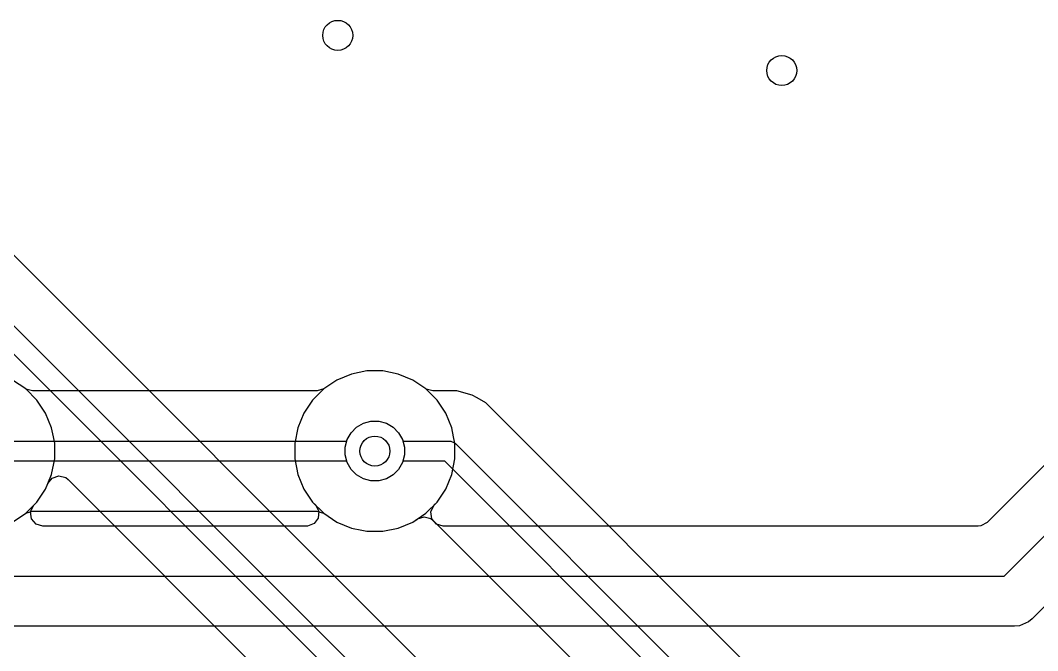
# Model space of a CAD drawing. Header units: inches. Extents: x 6.57 to 9.79, y -8.72 to -3.17.
# Drawn here: x 9.0731 to 9.4734, y -8.3856 to -8.1376 of the extents above; entities that cross this region are included whole.
import ezdxf

# ---------------------------------------------------------------- set-up
doc = ezdxf.new("R2010")
doc.units = ezdxf.units.IN
doc.header["$MEASUREMENT"] = 0
doc.layers.add('In1.Cu', color=91, linetype='CONTINUOUS', true_color=0x7fc87f)

msp = doc.modelspace()

# ---------------------------------------------------------------- linework, layer by layer
at = {"layer": 'In1.Cu', "linetype": 'CONTINUOUS'}
for p, q in [((9.25293, -8.41241), (9.01345, -8.17293)), ((8.99231, -8.17966), (9.24137, -8.42871)), ((9.23465, -8.43313), (8.98559, -8.18407)), ((9.57619, -8.21246), (9.45348, -8.33516)), ((9.46021, -8.3563), (9.59732, -8.21919)), ((9.61413, -8.23022), (9.47125, -8.3731)), ((9.20341, -8.27678), (9.19767, -8.27916)), ((9.20341, -8.27678), (9.19767, -8.27916)), ((9.20341, -8.27678), (9.19767, -8.27916)), ((9.20341, -8.27678), (9.19767, -8.27916)), ((9.20949, -8.27557), (9.20341, -8.27678)), ((9.20949, -8.27557), (9.20341, -8.27678)), ((9.20949, -8.27557), (9.20341, -8.27678)), ((9.20949, -8.27557), (9.20341, -8.27678)), ((9.20341, -8.27678), (9.20341, -8.27678)), ((9.20341, -8.27678), (9.20341, -8.27678)), ((9.20341, -8.27678), (9.20341, -8.27678)), ((9.20341, -8.27678), (9.20341, -8.27678)), ((9.2157, -8.27557), (9.20949, -8.27557)), ((9.20949, -8.27557), (9.20949, -8.27557)), ((9.2157, -8.27557), (9.20949, -8.27557)), ((9.20949, -8.27557), (9.20949, -8.27557)), ((9.2157, -8.27557), (9.20949, -8.27557)), ((9.20949, -8.27557), (9.20949, -8.27557)), ((9.2157, -8.27557), (9.20949, -8.27557)), ((9.20949, -8.27557), (9.20949, -8.27557)), ((9.22179, -8.27678), (9.2157, -8.27557)), ((9.2157, -8.27557), (9.2157, -8.27557)), ((9.22179, -8.27678), (9.2157, -8.27557)), ((9.2157, -8.27557), (9.2157, -8.27557)), ((9.22179, -8.27678), (9.2157, -8.27557)), ((9.2157, -8.27557), (9.2157, -8.27557)), ((9.22179, -8.27678), (9.2157, -8.27557)), ((9.2157, -8.27557), (9.2157, -8.27557)), ((9.22753, -8.27916), (9.22179, -8.27678)), ((9.22179, -8.27678), (9.22179, -8.27678)), ((9.22753, -8.27916), (9.22179, -8.27678)), ((9.22179, -8.27678), (9.22179, -8.27678)), ((9.22753, -8.27916), (9.22179, -8.27678)), ((9.22179, -8.27678), (9.22179, -8.27678)), ((9.22753, -8.27916), (9.22179, -8.27678)), ((9.22179, -8.27678), (9.22179, -8.27678)), ((9.07521, -8.28261), (9.07005, -8.27916)), ((9.07521, -8.28261), (9.07005, -8.27916)), ((9.07523, -8.28262), (9.07005, -8.27916)), ((9.19767, -8.27916), (9.19249, -8.28262)), ((9.19767, -8.27916), (9.19251, -8.28261)), ((9.19767, -8.27916), (9.19251, -8.28261)), ((9.19767, -8.27916), (9.19251, -8.28261)), ((9.19767, -8.27916), (9.19767, -8.27916)), ((9.19767, -8.27916), (9.19767, -8.27916)), ((9.19767, -8.27916), (9.19767, -8.27916)), ((9.19767, -8.27916), (9.19767, -8.27916)), ((9.23269, -8.28261), (9.22753, -8.27916)), ((9.22753, -8.27916), (9.22753, -8.27916)), ((9.23271, -8.28262), (9.22753, -8.27916)), ((9.22753, -8.27916), (9.22753, -8.27916)), ((9.23269, -8.28261), (9.22753, -8.27916)), ((9.22753, -8.27916), (9.22753, -8.27916)), ((9.23269, -8.28261), (9.22753, -8.27916)), ((9.22753, -8.27916), (9.22753, -8.27916)), ((9.0796, -8.287), (9.07521, -8.28261)), ((9.07521, -8.28261), (9.07521, -8.28261)), ((9.0796, -8.287), (9.07521, -8.28261)), ((9.07521, -8.28261), (9.07521, -8.28261)), ((9.0753, -8.28267), (9.07523, -8.28262)), ((9.07794, -8.28344), (9.0753, -8.28267)), ((9.18977, -8.28344), (9.07794, -8.28344)), ((9.19251, -8.28261), (9.18812, -8.287)), ((9.19251, -8.28261), (9.18812, -8.287)), ((9.19251, -8.28261), (9.18812, -8.287)), ((9.18986, -8.28344), (9.18977, -8.28344)), ((9.19249, -8.28262), (9.18986, -8.28344)), ((9.19251, -8.28261), (9.19251, -8.28261)), ((9.19251, -8.28261), (9.19251, -8.28261)), ((9.19251, -8.28261), (9.19251, -8.28261)), ((9.23708, -8.287), (9.23269, -8.28261)), ((9.23269, -8.28261), (9.23269, -8.28261)), ((9.23708, -8.287), (9.23269, -8.28261)), ((9.23269, -8.28261), (9.23269, -8.28261)), ((9.23708, -8.287), (9.23269, -8.28261)), ((9.23269, -8.28261), (9.23269, -8.28261)), ((9.23278, -8.28267), (9.23271, -8.28262)), ((9.23542, -8.28344), (9.23278, -8.28267)), ((9.23832, -8.28344), (9.23542, -8.28344)), ((9.23862, -8.28344), (9.23832, -8.28344)), ((9.23832, -8.28344), (9.23832, -8.28344)), ((9.24484, -8.28344), (9.23862, -8.28344)), ((9.25086, -8.28506), (9.24484, -8.28344)), ((9.25283, -8.2862), (9.25086, -8.28506)), ((9.08305, -8.29216), (9.0796, -8.287)), ((9.0796, -8.287), (9.0796, -8.287)), ((9.08305, -8.29216), (9.0796, -8.287)), ((9.0796, -8.287), (9.0796, -8.287)), ((9.18812, -8.287), (9.18467, -8.29216)), ((9.18812, -8.287), (9.18467, -8.29216)), ((9.18812, -8.287), (9.18467, -8.29216)), ((9.18812, -8.287), (9.18812, -8.287)), ((9.18812, -8.287), (9.18812, -8.287)), ((9.18812, -8.287), (9.18812, -8.287)), ((9.24053, -8.29216), (9.23708, -8.287)), ((9.23708, -8.287), (9.23708, -8.287)), ((9.24053, -8.29216), (9.23708, -8.287)), ((9.23708, -8.287), (9.23708, -8.287)), ((9.24053, -8.29216), (9.23708, -8.287)), ((9.23708, -8.287), (9.23708, -8.287)), ((9.25625, -8.28817), (9.25283, -8.2862)), ((9.25283, -8.2862), (9.25283, -8.2862)), ((9.25283, -8.2862), (9.25283, -8.2862)), ((9.26093, -8.29285), (9.25625, -8.28817)), ((9.25625, -8.28817), (9.25625, -8.28817)), ((9.08542, -8.29789), (9.08305, -8.29216)), ((9.08305, -8.29216), (9.08305, -8.29216)), ((9.08542, -8.29789), (9.08305, -8.29216)), ((9.08305, -8.29216), (9.08305, -8.29216)), ((9.18467, -8.29216), (9.18229, -8.29789)), ((9.18467, -8.29216), (9.18229, -8.29789)), ((9.18467, -8.29216), (9.18229, -8.29789)), ((9.18467, -8.29216), (9.18467, -8.29216)), ((9.18467, -8.29216), (9.18467, -8.29216)), ((9.18467, -8.29216), (9.18467, -8.29216)), ((9.2429, -8.29789), (9.24053, -8.29216)), ((9.24053, -8.29216), (9.24053, -8.29216)), ((9.2429, -8.29789), (9.24053, -8.29216)), ((9.24053, -8.29216), (9.24053, -8.29216)), ((9.2429, -8.29789), (9.24053, -8.29216)), ((9.24053, -8.29216), (9.24053, -8.29216)), ((9.41869, -8.45061), (9.26093, -8.29285)), ((9.26093, -8.29285), (9.26093, -8.29285)), ((9.08612, -8.30142), (9.08542, -8.29789)), ((9.08542, -8.29789), (9.08542, -8.29789)), ((9.08612, -8.30142), (9.08542, -8.29789)), ((9.08542, -8.29789), (9.08542, -8.29789)), ((9.18229, -8.29789), (9.18108, -8.30398)), ((9.18229, -8.29789), (9.18108, -8.30398)), ((9.18229, -8.29789), (9.18108, -8.30398)), ((9.18229, -8.29789), (9.18229, -8.29789)), ((9.18229, -8.29789), (9.18229, -8.29789)), ((9.18229, -8.29789), (9.18229, -8.29789)), ((9.20323, -8.2999), (9.20541, -8.29772)), ((9.20323, -8.2999), (9.20541, -8.29772)), ((9.20323, -8.2999), (9.20541, -8.29772)), ((9.20323, -8.2999), (9.20541, -8.29772)), ((9.20541, -8.29772), (9.20808, -8.29617)), ((9.20541, -8.29772), (9.20808, -8.29617)), ((9.20541, -8.29772), (9.20808, -8.29617)), ((9.20541, -8.29772), (9.20808, -8.29617)), ((9.20808, -8.29617), (9.21106, -8.29538)), ((9.20808, -8.29617), (9.21106, -8.29538)), ((9.20808, -8.29617), (9.21106, -8.29538)), ((9.20808, -8.29617), (9.21106, -8.29538)), ((9.21106, -8.29538), (9.21414, -8.29538)), ((9.21106, -8.29538), (9.21414, -8.29538)), ((9.21106, -8.29538), (9.21414, -8.29538)), ((9.21106, -8.29538), (9.21414, -8.29538)), ((9.21414, -8.29538), (9.21712, -8.29617)), ((9.21414, -8.29538), (9.21712, -8.29617)), ((9.21414, -8.29538), (9.21712, -8.29617)), ((9.21414, -8.29538), (9.21712, -8.29617)), ((9.21712, -8.29617), (9.21979, -8.29772)), ((9.21712, -8.29617), (9.21979, -8.29772)), ((9.21712, -8.29617), (9.21979, -8.29772)), ((9.21712, -8.29617), (9.21979, -8.29772)), ((9.21979, -8.29772), (9.22197, -8.2999)), ((9.21979, -8.29772), (9.22197, -8.2999)), ((9.21979, -8.29772), (9.22197, -8.2999)), ((9.21979, -8.29772), (9.22197, -8.2999)), ((9.2436, -8.30142), (9.2429, -8.29789)), ((9.2429, -8.29789), (9.2429, -8.29789)), ((9.2436, -8.30142), (9.2429, -8.29789)), ((9.2429, -8.29789), (9.2429, -8.29789)), ((9.2436, -8.30142), (9.2429, -8.29789)), ((9.2429, -8.29789), (9.2429, -8.29789)), ((9.08663, -8.30398), (9.08612, -8.30142)), ((9.08663, -8.30398), (9.08612, -8.30142)), ((9.20169, -8.30257), (9.20323, -8.2999)), ((9.20169, -8.30257), (9.20323, -8.2999)), ((9.20169, -8.30257), (9.20323, -8.2999)), ((9.20169, -8.30257), (9.20323, -8.2999)), ((9.22197, -8.2999), (9.22351, -8.30257)), ((9.22197, -8.2999), (9.22351, -8.30257)), ((9.22197, -8.2999), (9.22351, -8.30257)), ((9.22197, -8.2999), (9.22351, -8.30257)), ((9.24411, -8.30398), (9.2436, -8.30142)), ((9.24411, -8.30398), (9.2436, -8.30142)), ((9.24411, -8.30398), (9.2436, -8.30142)), ((9.06619, -8.30315), (9.20153, -8.30315)), ((9.08663, -8.31019), (9.08663, -8.30398)), ((9.08663, -8.30398), (9.08663, -8.30398)), ((9.08663, -8.30398), (9.08663, -8.30398)), ((9.08663, -8.31019), (9.08663, -8.30398)), ((9.08663, -8.30398), (9.08663, -8.30398)), ((9.08663, -8.30398), (9.08663, -8.30398)), ((9.18108, -8.30398), (9.18108, -8.31019)), ((9.18108, -8.30398), (9.18108, -8.31019)), ((9.18108, -8.30398), (9.18108, -8.31019)), ((9.20089, -8.30554), (9.20169, -8.30257)), ((9.20089, -8.30554), (9.20169, -8.30257)), ((9.20089, -8.30554), (9.20169, -8.30257)), ((9.20089, -8.30863), (9.20089, -8.30554)), ((9.20089, -8.30863), (9.20089, -8.30554)), ((9.20089, -8.30863), (9.20089, -8.30554)), ((9.20153, -8.30315), (9.20169, -8.30257)), ((9.22351, -8.30257), (9.22431, -8.30554)), ((9.22351, -8.30257), (9.22367, -8.30315)), ((9.22351, -8.30257), (9.22431, -8.30554)), ((9.22351, -8.30257), (9.22431, -8.30554)), ((9.22367, -8.30315), (9.24173, -8.30315)), ((9.22431, -8.30554), (9.22431, -8.30863)), ((9.22431, -8.30554), (9.22431, -8.30863)), ((9.22431, -8.30554), (9.22431, -8.30863)), ((9.24173, -8.30315), (9.2425, -8.30323)), ((9.2425, -8.30323), (9.24392, -8.30381)), ((9.24392, -8.30381), (9.24452, -8.3043)), ((9.24411, -8.31019), (9.24411, -8.30398)), ((9.24411, -8.30398), (9.24411, -8.30398)), ((9.24411, -8.30398), (9.24411, -8.30398)), ((9.24411, -8.31019), (9.24411, -8.30398)), ((9.24411, -8.30398), (9.24411, -8.30398)), ((9.24411, -8.30398), (9.24411, -8.30398)), ((9.24411, -8.31019), (9.24411, -8.30398)), ((9.24411, -8.30398), (9.24411, -8.30398)), ((9.24411, -8.30398), (9.24411, -8.30398)), ((9.24452, -8.3043), (9.41717, -8.47695)), ((9.08542, -8.31628), (9.08663, -8.31019)), ((9.08542, -8.31628), (9.08663, -8.31019)), ((9.18108, -8.31019), (9.18229, -8.31628)), ((9.18108, -8.31019), (9.18229, -8.31628)), ((9.18108, -8.31019), (9.18229, -8.31628)), ((9.20169, -8.31161), (9.20089, -8.30863)), ((9.20169, -8.31161), (9.20089, -8.30863)), ((9.20169, -8.31161), (9.20089, -8.30863)), ((9.22431, -8.30863), (9.22351, -8.31161)), ((9.22431, -8.30863), (9.22351, -8.31161)), ((9.22431, -8.30863), (9.22351, -8.31161)), ((9.2429, -8.31628), (9.24411, -8.31019)), ((9.2429, -8.31628), (9.24411, -8.31019)), ((9.2429, -8.31628), (9.24411, -8.31019)), ((9.20153, -8.31102), (9.06619, -8.31102)), ((9.20169, -8.31161), (9.20153, -8.31102)), ((9.20323, -8.31428), (9.20169, -8.31161)), ((9.20323, -8.31428), (9.20169, -8.31161)), ((9.20323, -8.31428), (9.20169, -8.31161)), ((9.20323, -8.31428), (9.20169, -8.31161)), ((9.22351, -8.31161), (9.22197, -8.31428)), ((9.22351, -8.31161), (9.22197, -8.31428)), ((9.22351, -8.31161), (9.22197, -8.31428)), ((9.22351, -8.31161), (9.22197, -8.31428)), ((9.22367, -8.31102), (9.22351, -8.31161)), ((9.2401, -8.31102), (9.22367, -8.31102)), ((9.4116, -8.48252), (9.2401, -8.31102)), ((9.08305, -8.32201), (9.08542, -8.31628)), ((9.08305, -8.32201), (9.08542, -8.31628)), ((9.08395, -8.31984), (9.08567, -8.3177)), ((9.08567, -8.3177), (9.08828, -8.31683)), ((9.08828, -8.31683), (9.09095, -8.31751)), ((9.09095, -8.31751), (9.09191, -8.31826)), ((9.18229, -8.31628), (9.18229, -8.31628)), ((9.18229, -8.31628), (9.18467, -8.32201)), ((9.18229, -8.31628), (9.18229, -8.31628)), ((9.18229, -8.31628), (9.18467, -8.32201)), ((9.18229, -8.31628), (9.18229, -8.31628)), ((9.18229, -8.31628), (9.18467, -8.32201)), ((9.20541, -8.31646), (9.20323, -8.31428)), ((9.20541, -8.31646), (9.20323, -8.31428)), ((9.20541, -8.31646), (9.20323, -8.31428)), ((9.20541, -8.31646), (9.20323, -8.31428)), ((9.20808, -8.318), (9.20541, -8.31646)), ((9.20808, -8.318), (9.20541, -8.31646)), ((9.20808, -8.318), (9.20541, -8.31646)), ((9.20808, -8.318), (9.20541, -8.31646)), ((9.21106, -8.3188), (9.20808, -8.318)), ((9.21106, -8.3188), (9.20808, -8.318)), ((9.21106, -8.3188), (9.20808, -8.318)), ((9.21106, -8.3188), (9.20808, -8.318)), ((9.21712, -8.318), (9.21414, -8.3188)), ((9.21712, -8.318), (9.21414, -8.3188)), ((9.21712, -8.318), (9.21414, -8.3188)), ((9.21712, -8.318), (9.21414, -8.3188)), ((9.21979, -8.31646), (9.21712, -8.318)), ((9.21979, -8.31646), (9.21712, -8.318)), ((9.21979, -8.31646), (9.21712, -8.318)), ((9.21979, -8.31646), (9.21712, -8.318)), ((9.22197, -8.31428), (9.21979, -8.31646)), ((9.22197, -8.31428), (9.21979, -8.31646)), ((9.22197, -8.31428), (9.21979, -8.31646)), ((9.22197, -8.31428), (9.21979, -8.31646)), ((9.24053, -8.32201), (9.2429, -8.31628)), ((9.24053, -8.32201), (9.2429, -8.31628)), ((9.24053, -8.32201), (9.2429, -8.31628)), ((9.0796, -8.32718), (9.08305, -8.32201)), ((9.0796, -8.32718), (9.08305, -8.32201)), ((9.0796, -8.32718), (9.08305, -8.32201)), ((9.08305, -8.32201), (9.08395, -8.31984)), ((9.09191, -8.31826), (9.21351, -8.43986)), ((9.18467, -8.32201), (9.18467, -8.32202)), ((9.18467, -8.32201), (9.18467, -8.32202)), ((9.18467, -8.32201), (9.18467, -8.32202)), ((9.18467, -8.32202), (9.18812, -8.32718)), ((9.18467, -8.32202), (9.18812, -8.32718)), ((9.18467, -8.32202), (9.18812, -8.32718)), ((9.21414, -8.3188), (9.21106, -8.3188)), ((9.21414, -8.3188), (9.21106, -8.3188)), ((9.21414, -8.3188), (9.21106, -8.3188)), ((9.21414, -8.3188), (9.21106, -8.3188)), ((9.23708, -8.32718), (9.24053, -8.32201)), ((9.23708, -8.32718), (9.24053, -8.32201)), ((9.23708, -8.32718), (9.24053, -8.32201)), ((9.07521, -8.33157), (9.0796, -8.32718)), ((9.07521, -8.33157), (9.0796, -8.32718)), ((9.07713, -8.33102), (9.07828, -8.32852)), ((9.07828, -8.32852), (9.07851, -8.32826)), ((9.07851, -8.32826), (9.0796, -8.32718)), ((9.0796, -8.32718), (9.0796, -8.32718)), ((9.18812, -8.32718), (9.18812, -8.32718)), ((9.18812, -8.32718), (9.1892, -8.32826)), ((9.18812, -8.32718), (9.18812, -8.32718)), ((9.18812, -8.32718), (9.19251, -8.33157)), ((9.18812, -8.32718), (9.18812, -8.32718)), ((9.18812, -8.32718), (9.19251, -8.33157)), ((9.1892, -8.32826), (9.19052, -8.33067)), ((9.23269, -8.33157), (9.23708, -8.32718)), ((9.23269, -8.33157), (9.23708, -8.32718)), ((9.23461, -8.33102), (9.23576, -8.32852)), ((9.23576, -8.32852), (9.23599, -8.32826)), ((9.23599, -8.32826), (9.23708, -8.32718)), ((9.23708, -8.32718), (9.23708, -8.32718)), ((9.07005, -8.33502), (9.07521, -8.33157)), ((9.07005, -8.33502), (9.07521, -8.33157)), ((9.07127, -8.3342), (9.07523, -8.33155)), ((9.07523, -8.33155), (9.07786, -8.33073)), ((9.07753, -8.33374), (9.07713, -8.33102)), ((9.07933, -8.33582), (9.07753, -8.33374)), ((9.07786, -8.33073), (9.07794, -8.33073)), ((9.07794, -8.33073), (9.18977, -8.33073)), ((9.19032, -8.33342), (9.18868, -8.33562)), ((9.18977, -8.33073), (9.19241, -8.3315)), ((9.19052, -8.33067), (9.19032, -8.33342)), ((9.19241, -8.3315), (9.19249, -8.33155)), ((9.19249, -8.33155), (9.19767, -8.33502)), ((9.19251, -8.33157), (9.19251, -8.33157)), ((9.19251, -8.33157), (9.19767, -8.33502)), ((9.19251, -8.33157), (9.19251, -8.33157)), ((9.19251, -8.33157), (9.19767, -8.33502)), ((9.22753, -8.33502), (9.23269, -8.33157)), ((9.22753, -8.33502), (9.23269, -8.33157)), ((9.22753, -8.33502), (9.22941, -8.33376)), ((9.22941, -8.33376), (9.23204, -8.33293)), ((9.23204, -8.33293), (9.23469, -8.33366)), ((9.23501, -8.33374), (9.23461, -8.33102)), ((9.23469, -8.33366), (9.23557, -8.33436)), ((9.23681, -8.33582), (9.23501, -8.33374)), ((9.08197, -8.33659), (9.07933, -8.33582)), ((9.18575, -8.33659), (9.08197, -8.33659)), ((9.1861, -8.33658), (9.18575, -8.33659)), ((9.18868, -8.33562), (9.1861, -8.33658)), ((9.19767, -8.33502), (9.19767, -8.33502)), ((9.19767, -8.33502), (9.20341, -8.33739)), ((9.19767, -8.33502), (9.19767, -8.33502)), ((9.19767, -8.33502), (9.20341, -8.33739)), ((9.19767, -8.33502), (9.19767, -8.33502)), ((9.19767, -8.33502), (9.20341, -8.33739)), ((9.20341, -8.33739), (9.20341, -8.33739)), ((9.20341, -8.33739), (9.20744, -8.33819)), ((9.20341, -8.33739), (9.20341, -8.33739)), ((9.20341, -8.33739), (9.20744, -8.33819)), ((9.20341, -8.33739), (9.20341, -8.33739)), ((9.20341, -8.33739), (9.20744, -8.33819)), ((9.20744, -8.33819), (9.20949, -8.3386)), ((9.20744, -8.33819), (9.20949, -8.3386)), ((9.20744, -8.33819), (9.20949, -8.3386)), ((9.2157, -8.3386), (9.22179, -8.33739)), ((9.2157, -8.3386), (9.22179, -8.33739)), ((9.2157, -8.3386), (9.22179, -8.33739)), ((9.22179, -8.33739), (9.22753, -8.33502)), ((9.22179, -8.33739), (9.22753, -8.33502)), ((9.22179, -8.33739), (9.22753, -8.33502)), ((9.23557, -8.33436), (9.34261, -8.4414)), ((9.23945, -8.33659), (9.23681, -8.33582)), ((9.45003, -8.33659), (9.23945, -8.33659)), ((9.45106, -8.33648), (9.45003, -8.33659)), ((9.45348, -8.33516), (9.45106, -8.33648)), ((9.20949, -8.3386), (9.20949, -8.3386)), ((9.20949, -8.3386), (9.20949, -8.3386)), ((9.20949, -8.3386), (9.2157, -8.3386)), ((9.20949, -8.3386), (9.20949, -8.3386)), ((9.20949, -8.3386), (9.20949, -8.3386)), ((9.20949, -8.3386), (9.2157, -8.3386)), ((9.20949, -8.3386), (9.20949, -8.3386)), ((9.20949, -8.3386), (9.20949, -8.3386)), ((9.20949, -8.3386), (9.2157, -8.3386)), ((9.2157, -8.3386), (9.2157, -8.3386)), ((9.2157, -8.3386), (9.2157, -8.3386)), ((9.2157, -8.3386), (9.2157, -8.3386)), ((8.57638, -8.3563), (9.46021, -8.3563)), ((9.47125, -8.3731), (9.46975, -8.37433)), ((9.46429, -8.37598), (8.58045, -8.37598)), ((9.46621, -8.3758), (9.46429, -8.37598)), ((9.46975, -8.37433), (9.46621, -8.3758)), ((9.46975, -8.37433), (9.46975, -8.37433))]:
    msp.add_line(p, q, dxfattribs=at)
at = {"layer": 'In1.Cu'}
for centre in [(9.198, -8.14353), (9.198, -8.14353), (9.198, -8.14353), (9.198, -8.14353), (9.37272, -8.15736), (9.37272, -8.15736), (9.37272, -8.15736), (9.37272, -8.15736), (9.2126, -8.30709), (9.2126, -8.30709), (9.2126, -8.30709), (9.2126, -8.30709)]:
    msp.add_circle(centre, 0.00591, dxfattribs=at)

doc.saveas('drawing.dxf')
